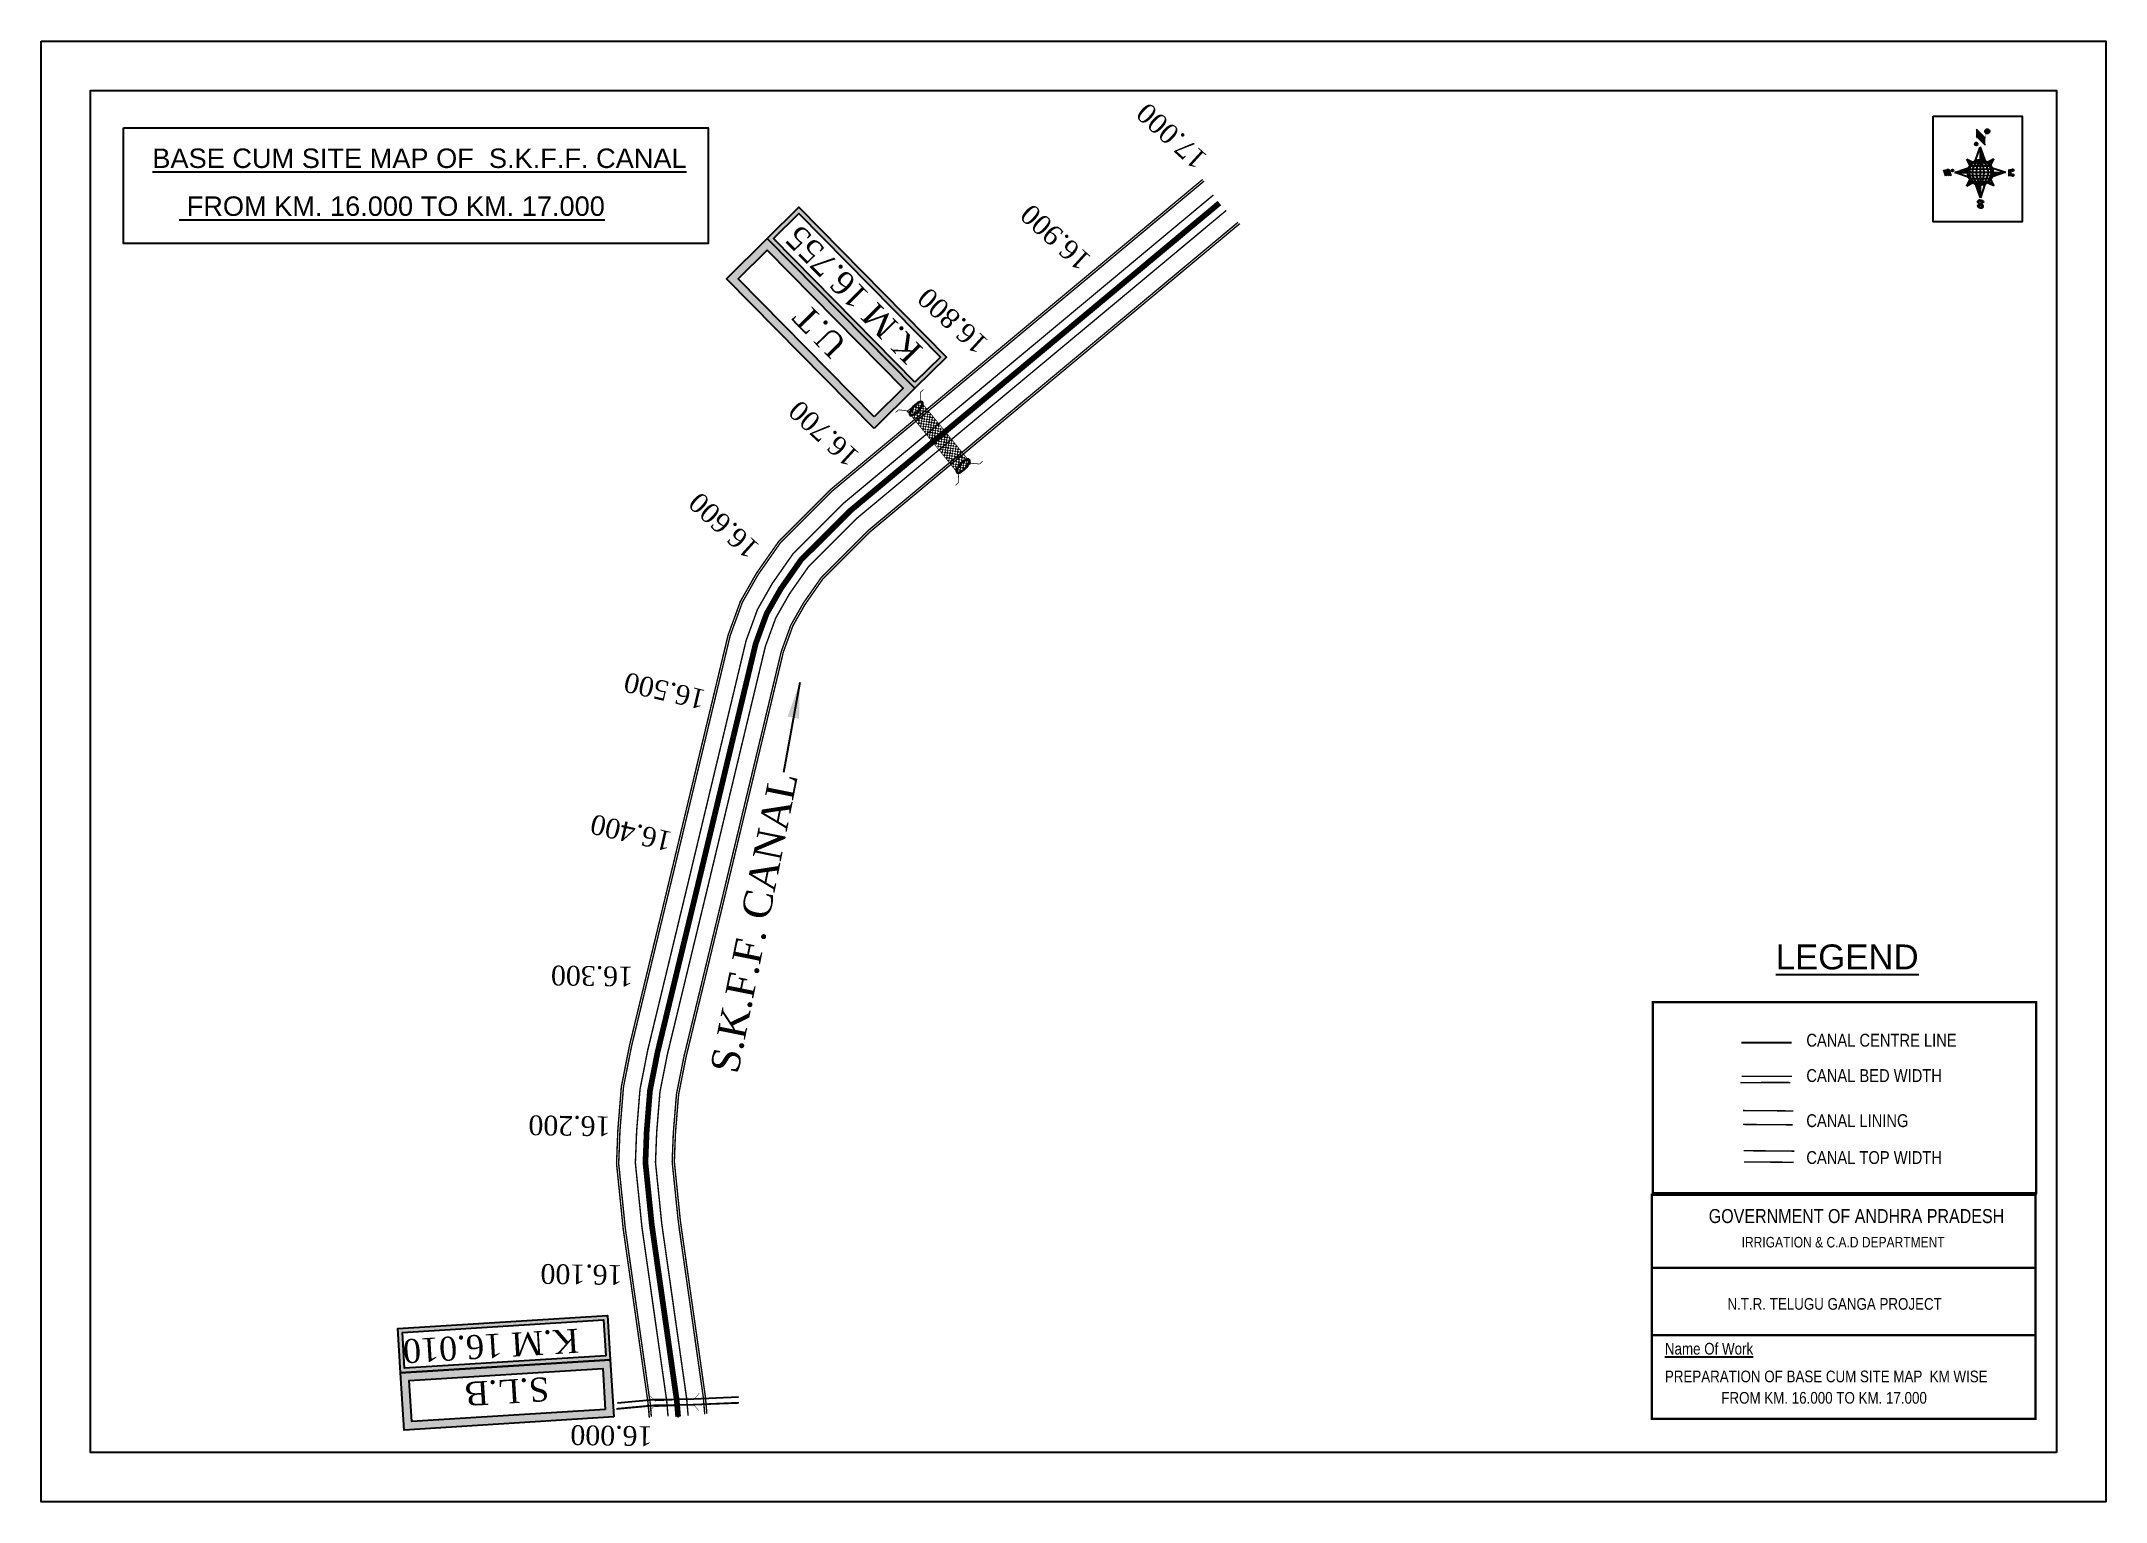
# Model space of a CAD drawing. Header units: inches. Extents: x 13 to 1463, y 10 to 1035.
import ezdxf
from ezdxf.enums import TextEntityAlignment as Align

# ---------------------------------------------------------------- set-up
doc = ezdxf.new("R2010")
doc.units = ezdxf.units.IN
doc.header["$MEASUREMENT"] = 0
doc.linetypes.add('ACAD_ISO02W100', pattern=[15, 12, -3])
for name, color, linetype in [('AQUADUCT', 1, 'Continuous'), ('bed with', 5, 'Continuous'), ('BLOCK', 7, 'Continuous'), ('bord', 1, 'Continuous'), ('C LINE COO', 6, 'Continuous'), ('cahnige', 7, 'Continuous'), ('FRAME 025', 7, 'Continuous'), ('laying', 4, 'Continuous'), ('lining', 4, 'Continuous'), ('ROAD', 6, 'Continuous'), ('SLB', 11, 'Continuous'), ('STREAM', 4, 'Continuous'), ('TABLE', 7, 'Continuous'), ('TEXT', 7, 'Continuous'), ('TITLEBLOCK', 7, 'Continuous'), ('top of bund', 1, 'Continuous'), ('UT', 173, 'ACAD_ISO02W100'), ('V', 6, 'Continuous'), ('ZSTU', 7, 'Continuous')]:
    doc.layers.add(name, color=color, linetype=linetype)
doc.styles.add('5mm', font='times.ttf', dxfattribs={"height": 3})
doc.styles.add('A', font='arial.ttf')
doc.styles.add('ARIALN', font='ARIALN.TTF')
doc.styles.get("Standard").update_dxf_attribs({"font": 'arial.ttf'})
doc.dimstyles.get("Standard").update_dxf_attribs({"dimtxt": 0.18, "dimasz": 0.18, "dimexe": 0.18, "dimexo": 0.0625, "dimgap": 0.09, "dimtad": 0, "dimtih": 1, "dimtoh": 1, "dimdec": 4, "dimzin": 0, "dimdsep": 46, "dimtxsty": 'Standard', "dimcen": 0.09, "dimadec": 0, "dimazin": 0, "dimtfac": 1, "dimtdec": 4, "dimtofl": 0, "dimtmove": 0, "dimatfit": 3, "dimfxl": 1, "dimtolj": 1, "dimtzin": 0, "dimarcsym": 0})
pattern_1 = [(267.2971131487395, (-8720374.9383359, 50637915.13839893), (10.53672553373347, -0.4974314379093613), [])]
pattern_2 = [(357.2971131487395, (-8720374.9383359, 50637915.13839893), (0.4974314379093601, 10.53672553373348), [])]

# ---------------------------------------------------------------- blocks, each defined once
blk = doc.blocks.new('FGDFGDFG6YURT')
at = {"layer": 'ROAD', "color": 1, "linetype": 'Continuous', "lineweight": 25}
for points in [[(386103.5284786596, 1482907.418250796, 0), (386134.4943898718, 1482913.048692988, 0), (386162.3338302057, 1482917.432879298, 0), (386187.03831635, 1482923.149040827, 0)], [(386104.2356023123, 1482903.529261708, 0), (386135.1554971575, 1482909.151336877, 0), (386163.0877641085, 1482913.550141626, 0), (386187.9293691025, 1482919.298029924, 0)], [(386104.349895274, 1482907.665549859, 0), (386135.2697901193, 1482913.287625029, 0), (386163.2020570702, 1482917.686429777, 0), (386188.0436620642, 1482923.434318075, 0)]]:
    blk.add_polyline3d(points, dxfattribs=at)
at = {"layer": 'SLB'}
for points, const_width in [([(386161.8187230226, 1482917.900765421), (386162.1664906862, 1482917.940232523), (386164.805117545, 1482921.997725382)], 0.2999999999999999), ([(386134.5918138346, 1482913.396780385), (386134.2422434629, 1482913.414116911), (386130.6310287907, 1482916.63665141)], 0.2999999999999999), ([(386134.7979053175, 1482908.736976533), (386134.4514698859, 1482908.687151922), (386131.9350661394, 1482904.552746017)], 0.2999999999999999), ([(386134.5918138346, 1482913.396780385), (386148.2388681522, 1482915.445660189), (386161.8187230226, 1482917.900765421)], 0.4999999999999999), ([(386161.8783264555, 1482914.051226821), (386148.298471585, 1482911.59612159), (386134.7979053175, 1482908.736976533)], 0.4999999999999999), ([(386161.9926194173, 1482918.187514973), (386148.4127645467, 1482915.732409741), (386134.9121982792, 1482912.873264684)], 0.4999999999999999), ([(386161.8783264555, 1482914.051226821), (386162.2282584353, 1482914.044326869), (386165.9340047213, 1482910.930961412)], 0.2999999999999999)]:
    blk.add_lwpolyline(points, dxfattribs=dict(at, const_width=const_width))
blk = doc.blocks.new('GGF')
at = {"layer": 'STREAM'}
h = blk.add_hatch(dxfattribs=at)
h.set_pattern_fill('DASH', color=256, scale=10, angle=-6.082734917303942, style=0)
h.set_pattern_definition([(353.9172650826961, (-115347.3726237068, 1016.387648081312), (1.375417949938526, 1.110506849590268), [1.25, -1.25])])
h.paths.add_polyline_path([(406186.8358267642, 1485623.894007653), (406186.3350356966, 1485618.16585714), (406185.8342446289, 1485612.437706626), (406242.6024607782, 1485608.895201602), (406242.8636284556, 1485614.639267362), (406243.1247961327, 1485620.383333121)])
at = {"layer": 'laying', "linetype": 'ByBlock', "extrusion": (0, 0, -1)}
for centre in [(406188.8340515448, 1485618.100544371), (406240.8092758137, 1485614.964376942)]:
    blk.add_ellipse(centre, major_axis=(0.4022038884711088, -6.365555352701567), ratio=0.3887167828476952, dxfattribs=at)
at = {"layer": 'laying', "linetype": 'ByBlock'}
for points in [[(406189.2044231551, 1485612.238788546), (406189.1301593552, 1485612.234096231), (406189.0528622998, 1485612.245618227), (406188.8631006061, 1485612.324588027), (406188.7519765225, 1485612.394145026), (406188.5122836892, 1485612.610022701), (406188.3845252309, 1485612.755754402), (406187.9901122551, 1485613.318903608), (406187.7273521348, 1485613.85898441), (406187.2895556467, 1485615.151754198), (406187.1131680161, 1485615.903753204), (406186.8806331598, 1485617.489787864), (406186.8243655579, 1485618.323341603), (406186.8412834518, 1485619.932858505), (406186.9146281564, 1485620.708349793), (406187.1740924141, 1485622.067517512), (406187.3614922329, 1485622.65073727), (406187.7140922088, 1485623.356040432), (406187.8630650354, 1485623.567618286), (406188.1141012118, 1485623.821781273), (406188.2175726035, 1485623.889167762), (406188.3951326545, 1485623.961233407), (406188.4694103668, 1485623.970225642), (406188.6399464445, 1485623.94807565), (406188.7398646418, 1485623.913414563), (406188.9754422541, 1485623.761023998), (406189.1085637353, 1485623.642922326), (406189.3815283708, 1485623.318037364), (406189.5211763898, 1485623.111945711), (406189.9516964495, 1485622.33059618), (406190.2214699374, 1485621.608086816), (406190.6248590543, 1485619.961048005), (406190.7595287117, 1485619.037350996), (406190.8632364098, 1485617.186895084), (406190.8321935693, 1485616.26108243), (406190.6143732872, 1485614.607066808), (406190.4262052957, 1485613.879561222), (406190.055177624, 1485613.01905299), (406189.9016287614, 1485612.765040143), (406189.6325239488, 1485612.445281366), (406189.5169377527, 1485612.35368761), (406189.3392356181, 1485612.260876767), (406189.2716159608, 1485612.243034084), (406189.2044231551, 1485612.238788546)], [(406241.179647424, 1485609.102621116), (406241.1053836241, 1485609.097928802), (406241.0280865688, 1485609.109450798), (406240.838324875, 1485609.188420597), (406240.7272007914, 1485609.257977597), (406240.4875079581, 1485609.473855271), (406240.3597494998, 1485609.619586973), (406239.965336524, 1485610.182736179), (406239.7025764037, 1485610.722816981), (406239.2647799156, 1485612.015586769), (406239.088392285, 1485612.767585774), (406238.8558574287, 1485614.353620435), (406238.7995898268, 1485615.187174174), (406238.8165077207, 1485616.796691076), (406238.8898524253, 1485617.572182364), (406239.149316683, 1485618.931350083), (406239.3367165019, 1485619.514569841), (406239.6893164777, 1485620.219873002), (406239.8382893043, 1485620.431450857), (406240.0893254807, 1485620.685613844), (406240.1927968724, 1485620.753000333), (406240.3703569234, 1485620.825065977), (406240.4446346357, 1485620.834058213), (406240.6151707135, 1485620.811908221), (406240.7150889107, 1485620.777247134), (406240.950666523, 1485620.624856569), (406241.0837880042, 1485620.506754897), (406241.3567526398, 1485620.181869935), (406241.4964006587, 1485619.975778282), (406241.9269207185, 1485619.194428751), (406242.1966942063, 1485618.471919387), (406242.6000833233, 1485616.824880576), (406242.7347529806, 1485615.901183567), (406242.8384606787, 1485614.050727655), (406242.8074178382, 1485613.124915001), (406242.5895975561, 1485611.470899379), (406242.4014295646, 1485610.743393793), (406242.0304018929, 1485609.882885561), (406241.8768530303, 1485609.628872714), (406241.6077482177, 1485609.309113937), (406241.4921620216, 1485609.21752018), (406241.314459887, 1485609.124709338), (406241.2468402297, 1485609.106866655), (406241.179647424, 1485609.102621116)]]:
    blk.add_open_spline(points, degree=3, knots=[0, 0, 0, 0, 0.1890722348827286, 0.1890722348827286, 0.3781444697654573, 0.3781444697654573, 0.567216704648186, 0.567216704648186, 0.9642381621637766, 0.9642381621637766, 1.361259619679367, 1.361259619679367, 1.758281077194958, 1.758281077194958, 2.155302534710549, 2.155302534710549, 2.552323992226139, 2.552323992226139, 2.807761081817867, 2.807761081817867, 3.012439963152372, 3.012439963152372, 3.217118844486876, 3.217118844486876, 3.421797725821381, 3.421797725821381, 3.626476607155885, 3.626476607155885, 3.831155488490389, 3.831155488490389, 4.280922883927905, 4.280922883927905, 4.730690279365422, 4.730690279365422, 5.180457674802938, 5.180457674802938, 5.630225070240454, 5.630225070240454, 5.896844194109022, 5.896844194109022, 6.112115499412711, 6.112115499412711, 6.283185307179586, 6.283185307179586, 6.283185307179586, 6.283185307179586], dxfattribs=at)
at = {"layer": 'UT', "ltscale": 0.2, "const_width": 0.4999999999999999}
for points in [[(406181.0067191261, 1485605.627956516), (406181.2043290924, 1485608.621441158), (406185.8342446289, 1485612.437706626), (406186.3350356966, 1485618.16585714), (406186.8358267643, 1485623.894007653), (406182.485284513, 1485628.02592998), (406182.4731358847, 1485631.025905382)], [(406186.8358267643, 1485623.894007653), (406243.1247961327, 1485620.383333121)], [(406247.6637609265, 1485627.388723734), (406247.5913202798, 1485624.389598469), (406243.1247961327, 1485620.383333121), (406242.8636284556, 1485614.639267362), (406242.6024607783, 1485608.895201602), (406247.1217425518, 1485604.948545771), (406247.2591485833, 1485601.95169416)], [(406185.8342446289, 1485612.437706626), (406242.6024607783, 1485608.895201602)]]:
    blk.add_lwpolyline(points, dxfattribs=at)
blk = doc.blocks.new('*X5')
at = {"color": 0, "linetype": 'Continuous'}
for p, q in [((6321.563175437702, 239.2074203663178), (6322.581924588794, 240.2261695174094)), ((6321.571094283617, 239.3921159075293), (6322.524536642279, 240.3455582661906)), ((6321.579013129532, 239.5768114487408), (6322.467148695763, 240.4649470149719)), ((6321.586931975447, 239.7615069899523), (6322.409760749248, 240.5843357637531)), ((6321.594850821361, 239.9462025311638), (6322.352372802732, 240.7037245125344)), ((6321.602769667276, 240.1308980723753), (6322.294984856217, 240.8231132613157)), ((6321.610688513191, 240.3155936135868), (6322.322610836808, 241.0275159372032)), ((6321.618607359106, 240.5002891547983), (6322.339575221931, 241.2212570176224)), ((6321.670405508729, 239.1378737420482), (6322.639312535309, 240.1067807686281)), ((6321.756101028845, 239.046792566867), (6322.694551492757, 239.9852430307802)), ((6321.767025283511, 240.8254837745006), (6322.356539607053, 241.4149980980416)), ((6321.841796548961, 238.9557113916858), (6322.784401525116, 239.8983163678416)), ((6321.927492069076, 238.8646302165046), (6322.874251557474, 239.8113897049031)), ((6322.013187589191, 238.7735490413234), (6322.964101589832, 239.7244630419646)), ((6322.075863133939, 241.3110983202248), (6322.373503992176, 241.6087391784607)), ((6322.098883109306, 238.6824678661422), (6323.053951622191, 239.637536379026)), ((6322.184578629423, 238.591386690961), (6323.143801654548, 239.5506097160875)), ((6322.270274149538, 238.5003055157798), (6323.233651686906, 239.463683053149)), ((6322.405772691616, 238.4590273625623), (6323.316199320379, 239.3694539913255)), ((6322.536564177177, 238.4130421528257), (6323.436926723143, 239.3134046987925)), ((6322.667355662737, 238.3670569430892), (6323.557654125907, 239.2573554062594)), ((6322.798147148297, 238.3210717333527), (6323.67838152867, 239.2013061137264)), ((6322.928938633857, 238.2750865236161), (6323.799108931434, 239.1452568211934)), ((6323.059730119417, 238.2291013138795), (6323.919836334197, 239.0892075286604)), ((6323.190521604977, 238.183116104143), (6324.040563736961, 239.0331582361274)), ((6323.334898284248, 238.1507160881169), (6324.161291139725, 238.9771089435944)), ((6323.500484499982, 238.1395256085544), (6324.282018542488, 238.9210596510615)), ((6323.666070715716, 238.1283351289918), (6324.389078986148, 238.8513433994243)), ((6323.83165693145, 238.1171446494292), (6324.558435473549, 238.8439231915289)), ((6324.097210919775, 238.2059219424567), (6324.727791960951, 238.8365029836336)), ((6324.341779298861, 238.2737136262468), (6324.897148448353, 238.8290827757383)), ((6324.586347677948, 238.341505310037), (6325.066504935754, 238.821662567843)), ((6324.830916057034, 238.4092969938271), (6325.235861423155, 238.8142423599477)), ((6325.075484436121, 238.4770886776172), (6325.405217910557, 238.8068221520524)), ((6325.401209342145, 238.6260368883443), (6325.574574397958, 238.7994019441571))]:
    blk.add_line(p, q, dxfattribs=at)
blk = doc.blocks.new('*X4')
at = {"color": 0, "linetype": 'Continuous'}
for p, q in [((6324.425409812192, 240.3018877878409), (6324.530098087213, 240.4065760628617)), ((6324.560821561592, 240.2605228419445), (6324.762767368324, 240.4624686486762)), ((6324.696233310992, 240.2191578960481), (6324.995436649435, 240.5183612344908)), ((6324.831645060392, 240.1777929501517), (6325.228105930546, 240.5742538203053)), ((6324.967056809793, 240.1364280042552), (6325.451206401633, 240.6205775960956)), ((6325.102468559193, 240.0950630583588), (6325.626700194168, 240.619294693334)), ((6325.231508829004, 240.0473266328736), (6325.802193986703, 240.6180117905725)), ((6325.335045025791, 239.9740861343645), (6325.976788801136, 240.6158299097086)), ((6325.438581222579, 239.9008456358553), (6326.100204563527, 240.5624689768027)), ((6325.542117419366, 239.8276051373462), (6326.223620325917, 240.5091080438968)), ((6325.645653616154, 239.754364638837), (6326.347036088308, 240.455747110991)), ((6325.749189812941, 239.6811241403279), (6326.470451850699, 240.4023861780851)), ((6325.852726009729, 239.6078836418188), (6326.593867613089, 240.3490252451792)), ((6325.951486090436, 239.5298670272285), (6326.71728337548, 240.2956643122733)), ((6326.036566250415, 239.4381704919113), (6326.840699137871, 240.2423033793674)), ((6326.121646410395, 239.346473956594), (6326.964114900262, 240.1889424464615)), ((6326.206726570374, 239.2547774212767), (6327.055858370612, 240.1039092215148)), ((6326.291806730354, 239.1630808859595), (6327.135785134496, 240.0070592901021)), ((6326.376886890333, 239.0713843506422), (6327.21571189838, 239.9102093586895)), ((6326.461967050313, 238.9796878153249), (6327.295638662264, 239.8133594272769)), ((6326.547047210292, 238.8879912800077), (6327.375565426148, 239.7165094958642)), ((6326.632127370272, 238.7962947446904), (6327.455492190032, 239.6196595644516)), ((6326.717207530251, 238.7045982093731), (6327.535418953916, 239.5228096330389)), ((6326.788410008449, 236.4777036487165), (6327.354219516036, 237.0435131563033)), ((6326.792225928501, 238.6028399123283), (6327.6153457178, 239.4259597016263)), ((6326.838137672734, 238.4719749612643), (6327.695272481684, 239.3291097702136)), ((6326.884049416966, 238.3411100102004), (6327.775199245568, 239.2322598388009)), ((6326.916746160023, 236.7828164955863), (6327.582476853365, 237.4485471889285)), ((6326.9299611612, 238.2102450591364), (6327.853734496604, 239.1340183945408)), ((6326.975872905432, 238.0793801080725), (6327.849127438164, 238.952634640804)), ((6327.003134980726, 237.9298654880686), (6327.844520379724, 238.7712508870673)), ((6327.012515933215, 237.7624697452613), (6327.839913321284, 238.5898671333306)), ((6327.021896885704, 237.5950740024541), (6327.835306262844, 238.4084833795939)), ((6327.031277838193, 237.4276782596467), (6327.830699204404, 238.2270996258572)), ((6327.040658790683, 237.2602825168395), (6327.826092145964, 238.0457158721205)), ((6327.045082311595, 237.087929342456), (6327.810734190693, 237.8535812215537))]:
    blk.add_line(p, q, dxfattribs=at)
blk = doc.blocks.new('H')
at = {"layer": 'bord', "extrusion": (0.0004278845142637609, 0.00479197890903182, 0.9999884268595202)}
h = blk.add_hatch(dxfattribs=at)
h.set_pattern_fill('LINE', color=8, scale=84.38768555040302, angle=-2.702886851260515, style=0)
h.set_pattern_definition(pattern_2)
h.paths.add_polyline_path([(-492.4668010775931, 785.5898788240738, -0.090992046448718), (-447.9625593584497, 775.2324968557805), (-486.4976985411486, 912.0312741750386)])
h = blk.add_hatch(dxfattribs=at)
h.set_pattern_fill('LINE', color=8, scale=84.38768555040302, angle=-92.70288685126052, style=0)
h.set_pattern_definition(pattern_1)
h.paths.add_polyline_path([(-624.8772989658173, 665.1175860036165, -0.09099204644210665), (-614.5199170010164, 709.6218277204316), (-751.3186943142209, 671.0866885515861)])
h = blk.add_hatch(dxfattribs=at)
h.set_pattern_fill('LINE', color=8, scale=84.38768555040302, angle=-92.70288685126052, style=0)
h.set_pattern_definition(pattern_1)
h.paths.add_polyline_path([(-245.5531129193259, 647.210278397426), (-371.9945082624909, 653.17938094493, -0.09099204644878103), (-382.3518902289215, 608.6751392250881)])
h = blk.add_hatch(dxfattribs=at)
h.set_pattern_fill('LINE', color=8, scale=84.38768555040302, angle=-2.702886851260515, style=0)
h.set_pattern_definition(pattern_2)
h.paths.add_polyline_path([(-504.4050061509479, 532.7070881242398, -0.090992046448718), (-548.909247870557, 543.064470092766), (-510.3741086877417, 406.2656927765347)])
at = {"layer": 'bord', "extrusion": (0.0004278845142637604, 0.00479197890903182, 0.9999884268595203)}
for p, q in [((-516.2384251924814, 1087.08582315594, -1217.145331720205), (-431.5311611755169, 993.9857607749291, -1216.735438367611)), ((-538.2690597721958, 773.6536562892143, -1215.633927328097), (-487.0181812191731, 906.212239655666, -1216.291082326422)), ((-519.3860571105615, 1020.408509141766, -1216.824464901347), (-434.678793075087, 927.3084467682056, -1216.414571548796)), ((-487.0181812191731, 906.212239655666, -1216.291082326422), (-492.9870239489828, 779.7722960542887, -1215.682623766277)), ((-487.0181812191731, 906.212239655666, -1216.291082326422), (-448.4827650671941, 769.4150330077391, -1215.652034309381)), ((-864.6667208376457, 700.9117660832126, -1215.145683569252), (-846.8602190883248, 637.7003116968554, -1214.850391321915)), ((-846.885899517627, 700.0723706756253, -1215.149269383754), (-829.079397758178, 636.8609162860084, -1214.853977136408)), ((-829.1050781964441, 699.2329752675723, -1215.152855198257), (-811.2985764592304, 636.0215208844747, -1214.857562950931)), ((-829.1050781964441, 699.2329752675723, -1215.152855198257), (-811.3242568973801, 698.393579858588, -1215.156441012743)), ((-811.3242568973801, 698.393579858588, -1215.156441012743), (-793.5177551378147, 635.1821254740935, -1214.861148765422)), ((-751.8386587080895, 665.2704204607289, -1215.023166955395), (-615.0399729244527, 703.8051171880215, -1215.266361263119)), ((-751.8386587080895, 665.2704204607289, -1215.023166955395), (-625.3972626964678, 659.3013864478562, -1215.048666080719)), ((-619.2784603905748, 614.0198538512923, -1214.834293591338), (-751.8386587080895, 665.2704204607289, -1215.023166955395)), ((-626.736305744329, 793.7732813858893, -1215.692487060367), (-566.811349663476, 760.1895317081362, -1215.557193835181)), ((-626.736305744329, 793.7732813858893, -1215.692487060367), (-584.1428260545363, 746.9596384149045, -1215.486379775655)), ((-598.946746484784, 730.9517588270828, -1215.4033350249), (-626.736305744329, 793.7732813858893, -1215.692487060367)), ((-421.3357812265749, 753.3219341966324, -1215.586531535218), (-358.5136001041974, 781.1110481221694, -1215.746578873753)), ((-358.5136001041974, 781.1110481221694, -1215.746578873753), (-405.3276889660046, 738.5181495659053, -1215.522440984547)), ((-358.5136001041974, 781.1110481221694, -1215.746578873753), (-392.0976094479556, 721.1868434431963, -1215.445049781629)), ((-246.0730746499612, 641.3942844460253, -1215.12516345687), (-382.8717604242847, 602.859587718267, -1214.881969149149)), ((-378.6332729603746, 692.6448510554619, -1215.314036820931), (-246.0730746499612, 641.3942844460253, -1215.12516345687)), ((-372.5144706616993, 647.363318458898, -1215.099664331546), (-246.0730746499612, 641.3942844460253, -1215.12516345687)), ((-213.4791469212505, 669.2951450282708, -1215.272811938016), (-216.710715676134, 600.8397693103179, -1214.943388670676)), ((-197.1518122339039, 599.9164343632292, -1214.947333066632), (-193.9202434780891, 668.3718100786209, -1215.276756333961)), ((-639.398133254319, 525.5536567845847, -1214.401751538512), (-605.8141239105607, 585.4778614635579, -1214.703280630637)), ((-639.398133254319, 525.5536567845847, -1214.401751538512), (-592.5840443923953, 568.1465553403832, -1214.625889427719)), ((-576.5759521321743, 553.3427707091905, -1214.561798877043), (-639.398133254319, 525.5536567845847, -1214.401751538512)), ((-510.8935521394596, 400.4524652508553, -1213.857248085843), (-549.4289682914387, 537.2496718976181, -1214.496296102879)), ((-459.6426735860878, 533.0110486173071, -1214.514403084168), (-510.8935521394596, 400.4524652508553, -1213.857248085843)), ((-504.9247094094171, 526.8924088519998, -1214.465706645989), (-510.8935521394596, 400.4524652508553, -1213.857248085843)), ((-371.1754276144202, 512.8914235194679, -1214.455843351893), (-431.1003836950404, 546.475173198618, -1214.591136577086)), ((-371.1754276144202, 512.8914235194679, -1214.455843351893), (-413.7689073036308, 559.7050664918497, -1214.661950636613)), ((-398.9649868734996, 575.7129460782744, -1214.74499538736), (-371.1754276144202, 512.8914235194679, -1214.455843351893))]:
    blk.add_line(p, q, dxfattribs=at)
at = {"layer": 'bord', "color": 8, "linetype": 'ByBlock', "extrusion": (0.0004278845142637604, 0.00479197890903182, 0.9999884268595203)}
for p, q in [((-372.5145726100891, 647.3634304928128, -1215.099664824794), (-625.3973747401615, 659.3012845208868, -1215.048665544341)), ((-378.0217974673142, 615.9429816137999, -1214.946740470406), (-622.87451776542, 627.5017590741627, -1214.897360629442)), ((-375.037429585529, 679.1629559395369, -1215.250969739694), (-619.8901498829364, 690.7217333998997, -1215.201589898729)), ((-386.4701403837535, 711.3830894059502, -1215.400477790083), (-605.4730712235323, 721.7215742594562, -1215.35631111762)), ((-410.8462962137419, 744.2142448802479, -1215.547375515144), (-578.1125475389999, 752.110393114388, -1215.51364266185)), ((-492.9872379411827, 779.772306161467, -1215.682623723144), (-504.9247094094171, 526.8924088519998, -1214.465706645989)), ((-392.4388761268347, 584.9431407540105, -1214.792019251512), (-611.441806967312, 595.2816256079823, -1214.747852579053)), ((-419.7993998112506, 554.5543218990788, -1214.634687707282), (-587.06565113744, 562.4504701336846, -1214.600954853988))]:
    blk.add_line(p, q, dxfattribs=at)
at = {"layer": 'bord', "extrusion": (0.0004278845142637604, 0.00479197890903182, 0.9999884268595203)}
for points, const_width, elevation in [([(-522.0131121619479, 959.550775259228), (-515.7175743466119, 1092.906934415961)], 1.60540055982536, -1212.142843617219), ([(-434.158262363472, 933.1277235058805), (-427.8627245295095, 1066.483882669366)], 1.60540055982536, -1212.142843617219), ([(-870.0736340994383, 707.00824508073), (-846.3658724653925, 705.889038352192)], 0.6421602239301444, -1212.142843617219), ([(-828.5594987093612, 642.6768581911618), (-855.2307305332708, 643.935965762368)], 0.6421602239301444, -1212.142843617219), ([(-828.5594987093612, 642.676858191162), (-820.953748198869, 677.9586989512691)], 0.6421602239301444, -1212.142843617223), ([(-810.7786774830411, 641.8374531447001), (-784.1074456587239, 640.5783455765209)], 0.6421602239301444, -1212.142843617222), ([(-792.9978562549747, 640.9980480956772), (-781.589230506466, 693.9208092413096)], 0.6421602239301444, -1212.142843617218), ([(-222.7385766651839, 675.5731321041832), (-173.8413183107752, 673.2647682324088)], 0.7063762463231584, -1212.142843617221), ([(-194.785239975681, 644.8497587676384), (-185.0057882997701, 644.3880859934699)], 0.7063762463231584, -1212.14284361722), ([(-177.0730277270245, 604.8086065300355), (-225.9702860934822, 607.1169704015771)], 0.7063762463231584, -1212.142843617222)]:
    blk.add_lwpolyline(points, dxfattribs=dict(at, const_width=const_width, elevation=elevation))
for points, const_width, elevation in [([(-413.6616245851993, 1073.140134249887, 1), (-397.6117714248124, 1057.729118476532, 1)], 22.25077962579039, -1212.14284361722), ([(-530.3419430367337, 949.5474510251247, 1), (-519.6420409089901, 939.2734405104861, 1)], 14.83385308386026, -1212.142843617223), ([(-775.9087905502321, 696.5833098740303, 1), (-769.4888492682775, 690.418903565154, 1)], 8.900311850316152, -1212.142843617216), ([(-180.1423226412179, 617.9784816729323, 1), (-173.0803872516442, 611.1976347345654, 1)], 9.790343035347762, -1212.142843617219), ([(-177.8339587833615, 666.8757400336997, 1), (-170.7720233739972, 660.0948930920731, 1)], 9.790343035347762, -1212.142843617223), ([(-525.1949096693778, 321.5505605205689, 1), (-533.4223786795214, 328.9367834347616, 1)], 11.05656073458609, -1212.142843617218), ([(-489.8397168474219, 361.7280028313068, 1), (-498.0671858660056, 369.1142257457323, 1)], 11.05656073458609, -1212.142843617215)]:
    blk.add_lwpolyline(points, format="xyb", close=True, dxfattribs=dict(at, const_width=const_width, elevation=elevation))
for points, elevation in [([(-537.0436544864716, 317.3909783906986), (-530.686771839954, 310.4778530870033), (-519.7848077441001, 306.8033377354246), (-504.8555995545785, 306.8996049665207), (-493.8614930827366, 309.9751672386152), (-486.3299612487816, 317.6739007300386), (-486.5193926708707, 325.7780890813514), (-490.6180678635317, 333.2605072774198), (-493.5031616341619, 336.2254691210802), (-502.816804350885, 340.8534958871466), (-522.4580017436219, 347.2728260433129), (-530.4257294404489, 351.5824209563287), (-533.6858260648524, 354.5525017987891), (-537.4013079778782, 362.629807892173), (-536.9549017110166, 373.3508360361672), (-530.0284934418471, 380.6827556172281), (-520.0052991440441, 384.0716307398478), (-503.5000552259427, 384.2213990291513), (-492.5323047870551, 379.8708521119993), (-487.1463343054379, 373.2710396641844)], -1212.142843617219), ([(-522.4539065143929, 347.5728294925347), (-526.1949835211592, 353.7751140225195), (-527.7518298353394, 360.6227161141025), (-527.9156661629893, 370.6019260344024), (-525.8991041315983, 375.4503632916039), (-521.3202371541029, 381.1640017041664), (-514.5251386848048, 384.3718976443916)], -1212.142843617221), ([(-504.8555995545785, 306.8996049665207), (-499.0047943263154, 312.3708361831504), (-496.9585419834797, 319.3942984564654), (-497.4612851235933, 326.5275708001649), (-501.2415295758961, 335.3559093211365), (-509.2361390522836, 343.1915685721062)], -1212.142843617219)]:
    blk.add_lwpolyline(points, dxfattribs=dict(at, elevation=elevation))
for centre, radius in [((-405.6366979898718, 1065.434626361347, -1212.142843617228), 22.25077962579068), ((-524.9919919744626, 944.4104457636145, -1212.142843617225), 14.83385308386045), ((-772.6988199003781, 693.5011067149355, -1212.142843617225), 8.900311850316273), ((-498.4359036135794, 659.1484834742021, -1212.142843617229), 126.5822129822759), ((-176.6113549475952, 614.5880582008385, -1212.142843617227), 9.7903430353479), ((-174.3029910778062, 663.4853165630027, -1212.142843617225), 9.7903430353479), ((-529.3086441806488, 325.2436719765011, -1212.142843617227), 11.05656073458623), ((-493.9534513636986, 365.4211142832808, -1212.142843617226), 11.05656073458623)]:
    blk.add_circle(centre, radius, dxfattribs=at)
at = {"layer": 'bord', "color": 8, "linetype": 'ByBlock', "extrusion": (0.0004278845142637604, 0.00479197890903182, 0.9999884268595203)}
for centre, radius, start, end in [((-481.5018944916621, 658.3490694805806, -1212.142843617225), 127.7124113124745, 94.925359787212, 259.6690604518324), ((-436.7958279077627, 656.2386032006533, -1212.142843617224), 140.8227119427793, 113.2864437035868, 241.3079765329169), ((-315.8862391595549, 650.5307512261786, -1212.142843617227), 222.3100112361417, 142.5891607921548, 212.0052594442485), ((-560.0761933124097, 662.0583738566748, -1212.142843617224), 140.8227119427793, 293.2864437035868, 61.30797653291689), ((-680.9857820597445, 667.7662258302183, -1212.142843617228), 222.3100112361417, 322.5891607921548, 32.00525944424854), ((-515.3701267285685, 659.9479075753505, -1212.142843617227), 127.7124113124745, 274.925359787212, 79.66906045183244)]:
    blk.add_arc(centre, radius, start, end, dxfattribs=at)
at = {"layer": 'bord', "extrusion": (0.0004278845142637604, 0.00479197890903182, 0.9999884268595203)}
for points in [[(-515.7175743148887, 1092.906934417125, -1212.142843617227), (-431.0104934413977, 999.8058030862261, -1212.142843617227), (-518.8653432401063, 1026.22885483189, -1212.142843617227), (-434.1582623484545, 933.1277235084416, -1212.142843617227)], [(-864.1466936911305, 706.7284433981881, -1212.142843617225), (-846.3658724649268, 705.889038353589, -1212.142843617225), (-846.34031992468, 643.5162632348297, -1212.142843617225), (-828.5594986876497, 642.6768581867381, -1212.142843617225)], [(-828.5850512369768, 705.049633307593, -1212.142843617229), (-810.804230031204, 704.2102282608984, -1212.142843617229), (-810.778677482168, 641.8374531481927, -1212.142843617229), (-792.9978562541016, 640.9980480994025, -1212.142843617229)], [(-193.4002216503151, 674.1881137788835, -1212.142843617225), (-196.6319310673212, 605.7319520774413, -1212.142843617225), (-212.9591249906118, 675.1114593302475, -1212.142843617225), (-216.1908344065701, 606.6552976257785, -1212.142843617225)]]:
    blk.add_solid(points, dxfattribs=at)
at = {"layer": 'bord', "extrusion": (0.0004278845142637604, 0.00479197890903182, 0.9999884268595203), "xscale": 7.977342409717546, "yscale": 7.977342408231451, "zscale": 7.977342408476333, "rotation": 138.0840426661453}
for name, p in [('*X4', (38300.50170925955, -31929.38484708802, -1212.14284361722)), ('*X5', (38314.39702652739, -31950.87734303279, -1212.142843617221))]:
    blk.add_blockref(name, p, dxfattribs=at)
blk = doc.blocks.new('KKKK')
at = {"layer": 'cahnige', "color": 1, "style": '5mm'}
blk.add_text('S.K.F.F. CANAL', height=20, rotation=19.17575196103324, dxfattribs=at).set_placement((317677.4122226578, 1602113.842723922))
at = {"layer": 'ZSTU', "color": 1}
blk.add_leader([(317936.5890996025, 1602216.386606737), (317876.4517492132, 1602194.156370309)], dimstyle='Standard', override={"dimasz": 25, "dimgap": 0.09, "dimtad": 0}, dxfattribs=at)

msp = doc.modelspace()

# ---------------------------------------------------------------- hatches: boundary and pattern name
at = {"layer": 'C LINE COO'}
h = msp.add_hatch(color=200, dxfattribs=at)
h.paths.add_polyline_path([(626.9373584100346, 795.7788669964019), (527.5937455260961, 896.6005734374002), (545.5076833420268, 914.2518845138792), (644.8512962266637, 813.4301780726481)], flags=16)
h.paths.add_polyline_path([(626.9057089310905, 791.4928540444188), (523.3077325736473, 896.6322229168098), (545.5393328214365, 918.5378974656295), (649.1373091781812, 813.3985285937041)])
h = msp.add_hatch(color=135, dxfattribs=at)
h.set_gradient(color1=(141, 177, 78), color2=(107, 135, 59), one_color=1, tint=0.3799999952316284)
h.paths.add_polyline_path([(598.3118334025445, 771.3443299737945), (502.7391335963572, 868.339017441608), (523.2480301469865, 888.5472439388931), (618.8207299524753, 791.5525564713124)], flags=16)
h.paths.add_polyline_path([(598.2521309756509, 763.2593509963434), (494.6541546184404, 868.3987198685016), (523.3077325736473, 896.6322229168098), (626.9057089310905, 791.4928540444188)])
h = msp.add_hatch(color=200, dxfattribs=at)
h.paths.add_polyline_path([(409.8546794240198, 112.3791309496108), (268.5838870141257, 103.6193865184858), (267.0274610958828, 128.7202926609851), (408.2982535058933, 137.4800370916444)], flags=16)
h.paths.add_polyline_path([(413.0671880958204, 109.5417559744045), (265.7465120392686, 100.4068778470344), (263.8149524241986, 131.5576676357257), (411.135628480634, 140.6925457630958)])
h = msp.add_hatch(color=135, dxfattribs=at)
h.set_gradient(color1=(141, 177, 78), color2=(107, 135, 59), one_color=1, tint=0.3799999952316284)
h.paths.add_polyline_path([(409.4967521789318, 74.74484911013388), (273.5883566382641, 66.31760954705061), (271.806471579063, 95.05455687117757), (407.7148671198471, 103.4817964344937)], flags=16)
h.paths.add_polyline_path([(415.5567117186098, 69.39252813450986), (268.2360356624073, 60.25765000713984), (265.7465120392686, 100.4068778470344), (413.0671880958204, 109.5417559744045)])

# ---------------------------------------------------------------- linework, layer by layer
at = {"linetype": 'ByBlock'}
for points in [[(13.4766907240797, 1035.060381909013), (1463.154704998242, 1035.060381909013), (1463.154704998242, 9.93092895799311), (13.4766907240797, 9.93092895799311)], [(1428.638561801223, 44.44707215495402), (47.99283392109882, 44.44707215495402), (47.99283392109882, 1000.544238712052), (1428.638561801223, 1000.544238712052)]]:
    msp.add_lwpolyline(points, close=True, dxfattribs=at)
at = {"linetype": 'ByBlock', "elevation": -0.07930076625332136}
msp.add_lwpolyline([(1341.936607976264, 982.4573173610214), (1404.573410701118, 982.4573173610214), (1404.573410701118, 908.4030952044949), (1341.936607976264, 908.4030952044949)], close=True, dxfattribs=at)
at = {"layer": 'bed with', "const_width": 1}
for points in [[(836.5527213087722, 927.1734498675168), (768.3508591196102, 870.304725222867), (576.8950380884295, 710.8359236194473), (541.4750842381569, 675.4725283741672), (526.7912642514517, 654.5099297255464), (516.4077443836092, 636.2656568897609), (508.3863100154509, 614.2769539802056), (466.915263064259, 441.1698953384719), (439.395317708079, 327.1671032471302), (433.9067718214889, 299.4065815409365), (431.5323936332667, 270.0020358673017), (430.655619081978, 247.6805811115726), (435.2005972018766, 203.2180932104773), (452.7077776677276, 80.31260484188789), (453.5926444479215, 69.87036356201389)], [(845.6309732363394, 916.3845979099814), (777.3806297930956, 859.4754481656663), (586.4074508242726, 700.4086497690249), (552.3134046744623, 666.3690450143721), (538.7188246612155, 646.9614436632208), (529.2479445291052, 630.3207164987642), (521.90977889718, 610.2050194082502), (480.6244258484172, 437.8730780502036), (453.170571204561, 324.144070141362), (447.8959170912227, 297.4653918476495), (445.6100952794028, 269.1575375212076), (444.783869830712, 248.1229922772571), (449.1990917107856, 204.9298801781795), (466.7235112449222, 81.90336854673916), (467.7040710438692, 70.33186169538641)], [(1241.644337709348, 304.1410651229042), (1239.589017332352, 304.1686236186604), (1206.796682457958, 304.1456042326707), (1206.56022909906, 304.1547714773286)], [(1242.764791864373, 308.5463230422418), (1239.617096460128, 308.5885285049397), (1207.457855702315, 308.565953535838)]]:
    msp.add_lwpolyline(points, dxfattribs=at)
at = {"layer": 'BLOCK', "color": 4}
for p in [(764.0708508838385, 857.5645786885824), (687.2333860740133, 793.564547426179), (610.3959212641299, 729.5645161637757), (538.9570289754726, 659.5896301789861), (504.0420987966887, 565.8829193700757), (480.7444568959132, 468.6346809187624), (457.3290688091025, 371.4147261731512), (438.86609321448, 273.2312242871802), (447.2200820195091, 168.8304618654027), (460.6823075560338, 69.7004736656043)]:
    msp.add_point(p, dxfattribs=at)
at = {"layer": 'C LINE COO', "const_width": 4}
msp.add_lwpolyline([(840.7531875843366, 921.4966394501924), (772.8657444563529, 864.8900866942666), (581.651244456351, 705.6222866942361), (546.8942444563096, 670.9207866942696), (532.7550444563336, 650.7356866943836), (522.8278444563572, 633.2931866942625), (515.1480444563155, 612.2409866942279), (473.7698444563381, 439.5214866943377), (446.28294445632, 325.6555866942461), (440.9013444563558, 298.435986694293), (438.5712444563347, 269.5797866942547), (437.719744456345, 247.9017866944149), (442.1998444563311, 204.0739866943284), (459.7156444563249, 81.10798669431352), (460.6903896981336, 69.6050969607848)], dxfattribs=at)
at = {"layer": 'C LINE COO', "color": 105}
for points in [[(598.2521309756509, 763.2593509963434), (494.6541546184404, 868.3987198685016), (523.3077325736473, 896.6322229168098), (626.9057089310905, 791.4928540444188)], [(598.3118334025445, 771.3443299737945), (502.7391335963572, 868.339017441608), (523.2480301469865, 888.5472439388931), (618.8207299524753, 791.5525564713124)], [(415.5567117186098, 69.39252813450986), (268.2360356624073, 60.25765000713984), (265.7465120392686, 100.4068778470344), (413.0671880958204, 109.5417559744045)], [(409.4967521789318, 74.74484911013388), (273.5883566382641, 66.31760954705061), (271.806471579063, 95.05455687117757), (407.7148671198471, 103.4817964344937)]]:
    msp.add_lwpolyline(points, close=True, dxfattribs=at)
at = {"layer": 'C LINE COO'}
for p in [(644.2659220531883, 757.7757685094792), (459.8361442715928, 79.68597812402987)]:
    msp.add_point(p, dxfattribs=at)
at = {"layer": 'FRAME 025', "lineweight": -3, "const_width": 1.636994106223717}
for points in [[(1145.25081673654, 360.6353269930649), (1414.35898191103, 360.6353269930649), (1414.35898191103, 226.406973064756), (1145.25081673654, 226.406973064756)], [(1144.331672552211, 225.2674257309362), (1413.805372952537, 225.2674257309362), (1413.805372952537, 68.21290745690459), (1144.331672552211, 68.21290745690459)]]:
    msp.add_lwpolyline(points, close=True, dxfattribs=at)
for points in [[(1144.331672552211, 173.9771836904063), (1413.805372952537, 173.9771836904063)], [(1144.331672552211, 126.843410582859), (1413.805372952537, 126.843410582859)], [(1144.331672552211, 68.21290745690459), (1413.805372952537, 68.21290745690459)]]:
    msp.add_lwpolyline(points, dxfattribs=at)
at = {"layer": 'lining', "const_width": 1}
for points in [[(830.0266456470077, 936.9655193487368), (760.8580706884337, 879.2907210789807), (569.0017594352199, 719.4883423460368), (532.481584301621, 683.0264826515876), (516.8939268901546, 660.7735670966748), (505.7531102203017, 641.1986925332993), (497.1647081774378, 617.655793305831), (455.5395747965036, 443.9055522371735), (427.9647882108644, 329.6755775263253), (422.2987576615366, 301.0173559674247), (419.8508965226889, 270.7027898140903), (418.9321769712211, 247.3134739740006), (423.5848251625381, 201.7976742371637), (441.077700869641, 78.9926094271894), (441.8669909826082, 69.67826066433446)], [(853.8498218528645, 908.0040124551114), (784.8734182242721, 850.4894523095526), (594.3007294774822, 691.7562310424354), (561.3069046109982, 658.8150907369517), (548.6161620225126, 640.6978062920924), (539.9025786924127, 625.3876808552258), (533.1313807351931, 606.8261800826248), (492.0001141161725, 435.137421151502), (464.6011007017756, 321.6355958621669), (459.503931251175, 295.8546174211613), (457.2915923899806, 268.456783574419), (456.5073119414689, 248.4900994148291), (460.8148637501241, 206.3502991514932), (478.3535880430087, 83.22336396143766), (479.3698971992077, 71.22998183720739)], [(1208.478814094963, 284.5093093741405), (1233.186689170829, 284.3249725926387), (1243.866965584394, 284.2023339079413)], [(1208.440768071387, 274.746461982252), (1235.292080132228, 274.541444452824), (1243.334848286404, 274.4490264550503)]]:
    msp.add_lwpolyline(points, dxfattribs=at)
at = {"layer": 'top of bund', "color": 1, "const_width": 1}
for points in [[(828.9863480247392, 938.051127462294), (759.8974567869979, 880.4427718297765), (567.9898006335667, 720.5976267981995), (531.3285714891923, 683.9949383282755), (515.6250374848556, 661.5765975286439), (504.3871314814265, 641.8311330004316), (495.7260412751299, 618.08897783502), (454.0811532236936, 444.25627748074), (426.4993357111767, 329.99717679305), (420.8105507179813, 301.2238655093777), (418.3532686880159, 270.7926300637144), (417.4291715723763, 247.2664089564885), (422.0956236190347, 201.6155692405253), (439.5866653827203, 78.82337924569839), (440.4217717691741, 68.96835634659038)], [(855.0820636394734, 907.0784530480113), (785.834032125708, 849.3374015587568), (595.3126882791354, 690.6469465902727), (562.4599174234269, 657.8466350602638), (549.8850514278116, 639.8947758601233), (541.2685574312878, 624.7552403880935), (534.570047637501, 606.3929955534358), (493.4585356889826, 434.7866959079354), (466.0665532014633, 321.3139965954422), (460.9921381947303, 295.6481078792083), (458.7892202246536, 268.3669433247949), (458.0103173403137, 248.5371644323412), (462.3040652936276, 206.5324041481315), (479.8446235299294, 83.39259414292866), (480.8260398033841, 71.81098010495299)]]:
    msp.add_lwpolyline(points, dxfattribs=at)
at = {"layer": 'top of bund', "const_width": 1}
for points in [[(1209.004721564527, 256.3012748089339), (1233.587187584194, 256.1213661854807), (1244.424120312493, 255.9969339253101)], [(1243.995536238823, 248.1421663368772), (1236.080025732338, 248.2331258909497), (1209.146631559992, 248.4355675446521)]]:
    msp.add_lwpolyline(points, dxfattribs=at)
at = {"layer": 'V', "color": 6, "const_width": 0.2291791748713203}
msp.add_lwpolyline([(1242.608124161891, 332.1630082380678), (1240.006616270805, 332.1978902172949), (1207.411652035133, 332.1750093804392)], dxfattribs=at)
at = {"layer": 'V', "color": 6}
msp.add_lwpolyline([(1207.411652035133, 332.1750093804392), (1242.608124161891, 332.1630082380678)], dxfattribs=at)
at = {"layer": 'ZSTU'}
msp.add_lwpolyline([(71.27126720558826, 974.3010830261), (481.6711911078261, 974.3010830261), (481.6711911078261, 893.0238763269689), (71.27126720558826, 893.0238763269689)], close=True, dxfattribs=at)
at = {"layer": 'ZSTU', "color": 200}
for points in [[(626.9057089310905, 791.4928540444188), (523.3077325736473, 896.6322229168098), (545.5393328214365, 918.5378974656295), (649.1373091781812, 813.3985285937041)], [(626.9373584100346, 795.7788669964019), (527.5937455260961, 896.6005734374002), (545.5076833420268, 914.2518845138792), (644.8512962266637, 813.4301780726481)], [(413.0671880958204, 109.5417559744045), (265.7465120392686, 100.4068778470344), (263.8149524241986, 131.5576676357257), (411.135628480634, 140.6925457630958)], [(409.8546794240198, 112.3791309496108), (268.5838870141257, 103.6193865184858), (267.0274610958828, 128.7202926609851), (408.2982535058933, 137.4800370916444)]]:
    msp.add_lwpolyline(points, close=True, dxfattribs=at)

# ---------------------------------------------------------------- block references
at = {"layer": 'AQUADUCT', "color": 1, "xscale": 0.0703495379661093, "yscale": 0.07034953800030053, "zscale": 0.07034953795990817, "rotation": 3.078330607406165}
msp.add_blockref('H', (1412.569631925837, 898.9787998417113, 85.37877273951607), dxfattribs=at)
at = {"layer": 'laying', "color": 6, "linetype": 'ByBlock', "rotation": 312.7099067386989}
msp.add_blockref('GGF', (-1366512.906982866, -708431.3370255454), dxfattribs=at)
at = {"layer": 'laying', "color": 1, "linetype": 'ByBlock', "rotation": 172.1653663410721}
msp.add_blockref('FGDFGDFG6YURT', (585144.4004086967, 1416513.25945218), dxfattribs=at)
at = {"layer": 'ZSTU', "rotation": 59.44381665571935}
msp.add_blockref('KKKK', (1218630.788492481, -1087739.773040994), dxfattribs=at)

# ---------------------------------------------------------------- texts
at = {"layer": 'cahnige', "style": '5mm'}
for s, rotation, p in [('17.000', 137.7125872321243, (833.0988738983821, 954.2111019497924)), ('16.900', 137.7125872321243, (751.6175309407942, 883.0467540229391)), ('16.800', 137.7125872321243, (679.3991487884729, 824.4357223679498)), ('16.700', 137.7125872321243, (588.8787348022403, 745.3306451371126)), ('16.600', 137.7125872321243, (518.704803752417, 680.7865121682361)), ('16.500', 166.9616199422642, (480.8082262600607, 579.3399824524485)), ('16.400', 166.9616199422642, (457.2454822075039, 479.7084023210871)), ('16.300', 179.0944743701649, (429.123589113117, 385.3717106518987)), ('16.200', 179.0944743701649, (413.3261851451194, 280.2410939057543)), ('16.100', 179.0944743701649, (421.7908004404695, 175.8788380454014)), ('16.000', 179.0944743701649, (442.7768042026388, 62.75179892417038))]:
    msp.add_text(s, height=13.87570660934272, rotation=rotation, dxfattribs=at).set_placement(p)
at = {"layer": 'TABLE', "extrusion": (0.000201441454039347, 0.004806825185374128, 0.9999884268595203), "style": 'A'}
msp.add_text('%%ULEGEND', height=17.48189337469546, rotation=359.9999445040718, dxfattribs=at).set_placement((1281.602560518013, 392.3466345286755, 2.144137326222572), align=Align.MIDDLE)
at = {"layer": 'TEXT', "color": 6}
for s, p in [('%%UBASE CUM SITE MAP OF  S.K.F.F. CANAL', (91.46368990686696, 946.1357512563653)), ('%%U FROM KM. 16.000 TO KM. 17.000', (110.2751869897425, 912.5277130665444))]:
    msp.add_text(s, height=13.65549494767889, dxfattribs=at).set_placement(p)
at = {"layer": 'TITLEBLOCK', "extrusion": (0.000201441454039347, 0.004806825185374128, 0.9999884268595203), "style": 'ARIALN'}
for s, height, p in [('CANAL CENTRE LINE', 9.013083895298594, (1252.926806926878, 329.3555700615124, 1.835570173893321)), ('CANAL BED WIDTH', 9.013083895298594, (1252.926806927402, 304.5343139231367, 1.716257356356215)), ('CANAL LINING', 9.013083895298594, (1252.926806926761, 272.8896664940445, 1.564145310780218)), ('CANAL TOP WIDTH', 9.013083895298594, (1252.926806927111, 246.9976800381235, 1.439685620333085)), ('GOVERNMENT OF ANDHRA PRADESH ', 9.8219646373423, (1184.397905492262, 205.5249842404949, -0.06025249176074499)), ('IRRIGATION & C.A.D DEPARTMENT', 7.366473478006725, (1207.527005612198, 188.4123489280268, -0.0651111821870547)), ('N.T.R. TELUGU GANGA PROJECT', 8.184970531118584, (1197.504890397561, 144.6809366669876, -0.01238414295431922)), ('%%UName Of Work', 8.184970531118584, (1153.6036981902, 113.2134793363328, -0.1724881813807926)), ('PREPARATION OF BASE CUM SITE MAP  KM WISE', 8.184970531118584, (1153.603698190084, 93.75855295158435, -0.2660056918895674))]:
    msp.add_text(s, height=height, rotation=359.9999445040718, dxfattribs=at).set_placement(p)
at = {"layer": 'TITLEBLOCK', "style": 'ARIALN'}
msp.add_text(' FROM KM. 16.000 TO KM. 17.000', height=8.184970531118584, rotation=359.999944504713, dxfattribs=at).set_placement((1190.602637688042, 78.75072711391368))
at = {"layer": 'ZSTU', "style": '5mm'}
for s, rotation, p in [('K.M 16.755', 134.5769148077347, (633.4003316792028, 819.058936456563)), ('U.T', 134.5769148077347, (580.1441147114916, 823.1196404931787)), ('K.M 16.010', 183.548183034163, (390.3283850215909, 131.4160176216345)), ('S.L.B', 183.548183034163, (369.4929200456778, 97.42873110586771))]:
    msp.add_text(s, height=16.84298922994375, rotation=rotation, dxfattribs=at).set_placement(p)

doc.saveas('drawing.dxf')
